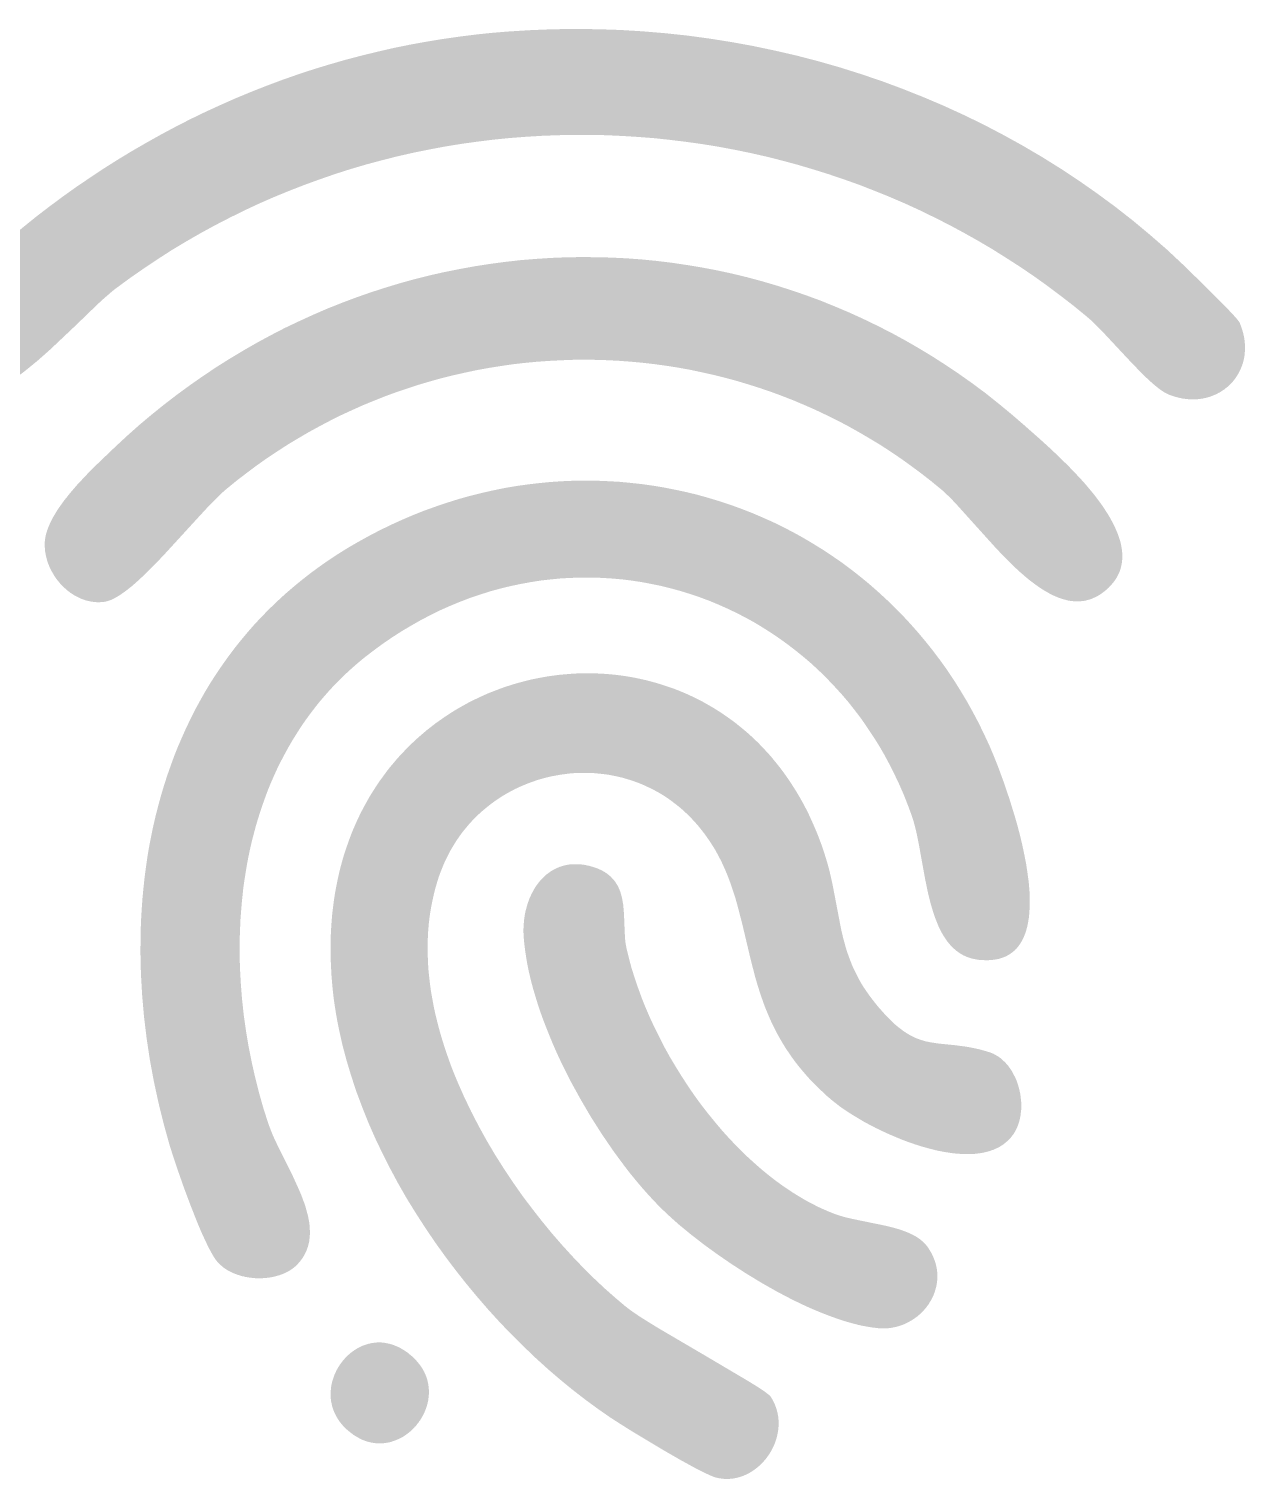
# Model space of a CAD drawing. Header units: millimetres. Extents: x 1841 to 1977, y -2528 to -2309.
# Drawn here: x 1904.75 to 1914.55, y -2434.71 to -2423.02 of the extents above; entities that cross this region are included whole.
import ezdxf

# ---------------------------------------------------------------- set-up
doc = ezdxf.new("R2010")
doc.units = ezdxf.units.MM
doc.layers.add('LASER$cut', color=1, linetype='Continuous', lineweight=0, true_color=0xff0000)
doc.layers.add('LASER$engrave', color=7, linetype='Continuous')

# ---------------------------------------------------------------- blocks, each defined once
blk = doc.blocks.new('Block 01')
at = {"layer": 'LASER$engrave', "extrusion": (0, 0, -1)}
for points in [[(0.859, 105.406), (0.679, 105.417), (0.499, 105.424), (0.319, 105.426), (0.139, 105.424), (-0.041, 105.418), (-0.22, 105.407), (-0.399, 105.392), (-0.578, 105.373), (-0.755, 105.349), (-0.932, 105.321), (-1.108, 105.289), (-1.284, 105.252), (-1.458, 105.212), (-1.631, 105.167), (-1.803, 105.118), (-1.974, 105.064), (-2.143, 105.007), (-2.31, 104.945), (-2.476, 104.879), (-2.641, 104.809), (-2.803, 104.735), (-2.964, 104.657), (-3.122, 104.574), (-3.278, 104.488), (-3.433, 104.397), (-3.584, 104.303), (-3.734, 104.204), (-3.881, 104.101), (-4.025, 103.995), (-4.167, 103.884), (-4.305, 103.769), (-4.441, 103.651), (-4.567, 103.533), (-4.76, 103.345), (-4.941, 103.162), (-4.975, 103.126), (-5.002, 103.096), (-5.012, 103.084), (-5.017, 103.078), (-5.02, 103.073), (-5.024, 103.069), (-5.025, 103.067), (-5.026, 103.065), (-5.027, 103.063), (-5.028, 103.062), (-5.028, 103.061), (-5.029, 103.061), (-5.029, 103.06), (-5.03, 103.059), (-5.03, 103.059), (-5.037, 103.04), (-5.044, 103.022), (-5.05, 103.003), (-5.053, 102.994), (-5.055, 102.985), (-5.058, 102.976), (-5.06, 102.967), (-5.062, 102.958), (-5.064, 102.949), (-5.066, 102.94), (-5.067, 102.931), (-5.068, 102.922), (-5.07, 102.913), (-5.071, 102.904), (-5.071, 102.896), (-5.072, 102.887), (-5.073, 102.878), (-5.073, 102.87), (-5.073, 102.861), (-5.073, 102.853), (-5.073, 102.844), (-5.073, 102.836), (-5.072, 102.827), (-5.071, 102.819), (-5.071, 102.811), (-5.07, 102.803), (-5.069, 102.794), (-5.067, 102.786), (-5.066, 102.778), (-5.065, 102.77), (-5.063, 102.762), (-5.061, 102.755), (-5.059, 102.747), (-5.057, 102.739), (-5.055, 102.731), (-5.052, 102.724), (-5.05, 102.716), (-5.047, 102.709), (-5.044, 102.702), (-5.041, 102.694), (-5.038, 102.687), (-5.035, 102.68), (-5.032, 102.673), (-5.028, 102.666), (-5.025, 102.659), (-5.021, 102.652), (-5.017, 102.646), (-5.013, 102.639), (-5.009, 102.632), (-5.005, 102.626), (-5.001, 102.62), (-4.996, 102.613), (-4.992, 102.607), (-4.987, 102.601), (-4.983, 102.595), (-4.978, 102.589), (-4.973, 102.583), (-4.968, 102.578), (-4.962, 102.572), (-4.957, 102.566), (-4.952, 102.561), (-4.946, 102.556), (-4.941, 102.55), (-4.935, 102.545), (-4.929, 102.54), (-4.923, 102.535), (-4.917, 102.531), (-4.911, 102.526), (-4.905, 102.521), (-4.899, 102.517), (-4.892, 102.513), (-4.886, 102.508), (-4.879, 102.504), (-4.873, 102.5), (-4.866, 102.496), (-4.859, 102.493), (-4.852, 102.489), (-4.845, 102.485), (-4.838, 102.482), (-4.831, 102.479), (-4.824, 102.476), (-4.817, 102.473), (-4.809, 102.47), (-4.802, 102.467), (-4.795, 102.464), (-4.787, 102.462), (-4.779, 102.46), (-4.772, 102.457), (-4.764, 102.455), (-4.756, 102.453), (-4.748, 102.452), (-4.74, 102.45), (-4.732, 102.448), (-4.724, 102.447), (-4.716, 102.446), (-4.708, 102.445), (-4.7, 102.444), (-4.692, 102.443), (-4.683, 102.442), (-4.675, 102.442), (-4.666, 102.442), (-4.658, 102.441), (-4.649, 102.441), (-4.641, 102.441), (-4.632, 102.442), (-4.624, 102.442), (-4.615, 102.443), (-4.606, 102.444), (-4.597, 102.444), (-4.589, 102.446), (-4.58, 102.447), (-4.571, 102.448), (-4.562, 102.45), (-4.553, 102.452), (-4.544, 102.454), (-4.526, 102.458), (-4.508, 102.463), (-4.49, 102.469), (-4.472, 102.475), (-4.453, 102.482), (-4.45, 102.484), (-4.446, 102.486), (-4.442, 102.488), (-4.438, 102.49), (-4.43, 102.494), (-4.422, 102.499), (-4.413, 102.504), (-4.405, 102.51), (-4.396, 102.516), (-4.387, 102.522), (-4.368, 102.537), (-4.348, 102.553), (-4.328, 102.57), (-4.308, 102.588), (-4.265, 102.628), (-4.221, 102.672), (-4.129, 102.768), (-3.949, 102.961), (-3.868, 103.044), (-3.831, 103.08), (-3.813, 103.095), (-3.797, 103.109), (-3.692, 103.195), (-3.586, 103.277), (-3.478, 103.358), (-3.369, 103.436), (-3.258, 103.511), (-3.146, 103.583), (-3.033, 103.654), (-2.919, 103.721), (-2.803, 103.786), (-2.686, 103.849), (-2.569, 103.908), (-2.45, 103.966), (-2.33, 104.021), (-2.209, 104.073), (-2.087, 104.122), (-1.965, 104.17), (-1.841, 104.214), (-1.717, 104.256), (-1.592, 104.295), (-1.467, 104.332), (-1.341, 104.366), (-1.214, 104.398), (-1.086, 104.427), (-0.959, 104.453), (-0.83, 104.477), (-0.702, 104.498), (-0.573, 104.516), (-0.443, 104.532), (-0.314, 104.546), (-0.184, 104.556), (-0.054, 104.564), (0.076, 104.57), (0.206, 104.573), (0.336, 104.573), (0.466, 104.57), (0.596, 104.565), (0.726, 104.557), (0.856, 104.547), (0.986, 104.534), (1.115, 104.518), (1.244, 104.5), (1.373, 104.479), (1.501, 104.455), (1.629, 104.429), (1.757, 104.4), (1.884, 104.368), (2.01, 104.334), (2.136, 104.297), (2.261, 104.257), (2.385, 104.214), (2.509, 104.169), (2.632, 104.121), (2.754, 104.071), (2.875, 104.018), (2.995, 103.962), (3.114, 103.903), (3.232, 103.842), (3.349, 103.778), (3.465, 103.711), (3.58, 103.642), (3.693, 103.569), (3.805, 103.494), (3.916, 103.417), (4.026, 103.336), (4.042, 103.324), (4.059, 103.31), (4.095, 103.279), (4.134, 103.245), (4.174, 103.208), (4.353, 103.035), (4.554, 102.845), (4.659, 102.752), (4.713, 102.708), (4.766, 102.665), (4.82, 102.625), (4.847, 102.606), (4.874, 102.588), (4.901, 102.57), (4.928, 102.554), (4.955, 102.538), (4.981, 102.523), (5.008, 102.509), (5.034, 102.497), (5.061, 102.485), (5.074, 102.48), (5.087, 102.475), (5.1, 102.47), (5.113, 102.466), (5.126, 102.462), (5.139, 102.458), (5.151, 102.455), (5.164, 102.452), (5.177, 102.449), (5.189, 102.446), (5.202, 102.444), (5.214, 102.443), (5.227, 102.442), (5.239, 102.441), (5.251, 102.44), (5.263, 102.44), (5.275, 102.44), (5.287, 102.441), (5.293, 102.442), (5.299, 102.442), (5.305, 102.443), (5.311, 102.444), (5.317, 102.445), (5.323, 102.446), (5.329, 102.447), (5.335, 102.448), (5.34, 102.45), (5.346, 102.451), (5.352, 102.453), (5.358, 102.454), (5.363, 102.456), (5.369, 102.458), (5.375, 102.46), (5.38, 102.462), (5.386, 102.465), (5.391, 102.467), (5.397, 102.47), (5.402, 102.472), (5.408, 102.475), (5.413, 102.478), (5.419, 102.481), (5.424, 102.484), (5.43, 102.487), (5.435, 102.491), (5.44, 102.494), (5.446, 102.498), (5.451, 102.502), (5.456, 102.506), (5.461, 102.51), (5.466, 102.514), (5.472, 102.518), (5.477, 102.522), (5.482, 102.527), (5.487, 102.532), (5.497, 102.541), (5.507, 102.552), (5.516, 102.563), (5.526, 102.574), (5.535, 102.586), (5.545, 102.599), (5.552, 102.608), (5.558, 102.618), (5.564, 102.628), (5.57, 102.638), (5.575, 102.648), (5.58, 102.658), (5.585, 102.669), (5.589, 102.679), (5.593, 102.689), (5.597, 102.699), (5.6, 102.71), (5.603, 102.72), (5.605, 102.73), (5.608, 102.741), (5.609, 102.751), (5.611, 102.762), (5.612, 102.772), (5.613, 102.783), (5.614, 102.793), (5.614, 102.804), (5.614, 102.814), (5.614, 102.825), (5.613, 102.836), (5.612, 102.847), (5.611, 102.857), (5.609, 102.868), (5.607, 102.879), (5.605, 102.89), (5.603, 102.9), (5.601, 102.911), (5.598, 102.922), (5.595, 102.933), (5.591, 102.944), (5.588, 102.955), (5.584, 102.965), (5.58, 102.976), (5.575, 102.987), (5.571, 102.998), (5.561, 103.02), (5.551, 103.042), (5.539, 103.063), (5.527, 103.085), (5.514, 103.107), (5.5, 103.128), (5.486, 103.15), (5.471, 103.172), (5.455, 103.193), (5.439, 103.215), (5.422, 103.236), (5.387, 103.278), (5.35, 103.32), (5.311, 103.361), (5.272, 103.402), (5.231, 103.441), (5.148, 103.518), (5.065, 103.591), (4.775, 103.828), (4.67, 103.913), (4.563, 103.995), (4.455, 104.075), (4.346, 104.153), (4.235, 104.228), (4.124, 104.302), (4.01, 104.374), (3.896, 104.443), (3.78, 104.51), (3.664, 104.575), (3.546, 104.638), (3.427, 104.699), (3.307, 104.757), (3.185, 104.813), (3.063, 104.867), (2.94, 104.918), (2.816, 104.967), (2.691, 105.014), (2.565, 105.058), (2.438, 105.1), (2.31, 105.139), (2.182, 105.176), (2.053, 105.21), (1.922, 105.242), (1.792, 105.272), (1.66, 105.299), (1.528, 105.323), (1.395, 105.345), (1.262, 105.364), (1.128, 105.381), (0.994, 105.395)], [(-3.965, 100.916), (-3.955, 100.907), (-3.944, 100.898), (-3.934, 100.89), (-3.923, 100.882), (-3.912, 100.874), (-3.902, 100.867), (-3.891, 100.861), (-3.88, 100.854), (-3.869, 100.849), (-3.858, 100.844), (-3.847, 100.839), (-3.842, 100.837), (-3.836, 100.834), (-3.831, 100.832), (-3.825, 100.831), (-3.82, 100.829), (-3.814, 100.827), (-3.809, 100.826), (-3.803, 100.824), (-3.798, 100.823), (-3.792, 100.821), (-3.787, 100.82), (-3.781, 100.819), (-3.776, 100.818), (-3.77, 100.817), (-3.759, 100.816), (-3.748, 100.815), (-3.737, 100.814), (-3.725, 100.814), (-3.714, 100.814), (-3.703, 100.814), (-3.692, 100.815), (-3.68, 100.816), (-3.669, 100.817), (-3.658, 100.819), (-3.646, 100.821), (-3.635, 100.824), (-3.623, 100.827), (-3.612, 100.83), (-3.601, 100.833), (-3.589, 100.837), (-3.578, 100.841), (-3.566, 100.845), (-3.555, 100.85), (-3.543, 100.855), (-3.532, 100.86), (-3.52, 100.865), (-3.509, 100.871), (-3.497, 100.877), (-3.475, 100.89), (-3.452, 100.903), (-3.429, 100.918), (-3.406, 100.933), (-3.383, 100.95), (-3.36, 100.967), (-3.337, 100.984), (-3.314, 101.003), (-3.292, 101.022), (-3.246, 101.062), (-3.202, 101.104), (-3.157, 101.148), (-3.07, 101.238), (-2.903, 101.423), (-2.75, 101.593), (-2.715, 101.63), (-2.681, 101.664), (-2.648, 101.695), (-2.632, 101.71), (-2.616, 101.723), (-2.538, 101.787), (-2.458, 101.849), (-2.377, 101.909), (-2.296, 101.967), (-2.213, 102.023), (-2.13, 102.077), (-2.045, 102.128), (-1.96, 102.178), (-1.874, 102.226), (-1.787, 102.272), (-1.699, 102.315), (-1.611, 102.357), (-1.522, 102.396), (-1.432, 102.434), (-1.342, 102.469), (-1.251, 102.503), (-1.159, 102.534), (-1.067, 102.563), (-0.974, 102.591), (-0.881, 102.616), (-0.788, 102.639), (-0.694, 102.66), (-0.6, 102.68), (-0.506, 102.697), (-0.411, 102.712), (-0.316, 102.725), (-0.221, 102.736), (-0.125, 102.745), (-0.03, 102.752), (0.066, 102.757), (0.161, 102.76), (0.257, 102.761), (0.353, 102.76), (0.448, 102.756), (0.544, 102.751), (0.64, 102.744), (0.735, 102.735), (0.83, 102.724), (0.925, 102.71), (1.02, 102.695), (1.114, 102.678), (1.208, 102.658), (1.302, 102.637), (1.396, 102.614), (1.489, 102.588), (1.581, 102.561), (1.673, 102.531), (1.765, 102.5), (1.856, 102.467), (1.946, 102.431), (2.036, 102.394), (2.125, 102.354), (2.214, 102.313), (2.302, 102.269), (2.389, 102.223), (2.475, 102.176), (2.56, 102.126), (2.645, 102.075), (2.728, 102.021), (2.811, 101.966), (2.893, 101.908), (2.973, 101.848), (3.053, 101.787), (3.131, 101.723), (3.143, 101.713), (3.155, 101.703), (3.18, 101.68), (3.207, 101.654), (3.234, 101.627), (3.293, 101.566), (3.355, 101.499), (3.626, 101.203), (3.695, 101.13), (3.764, 101.06), (3.831, 100.996), (3.864, 100.966), (3.896, 100.938), (3.928, 100.913), (3.943, 100.901), (3.959, 100.889), (3.974, 100.879), (3.988, 100.869), (4.003, 100.859), (4.017, 100.851), (4.031, 100.843), (4.038, 100.839), (4.045, 100.836), (4.052, 100.832), (4.058, 100.829), (4.065, 100.826), (4.071, 100.824), (4.078, 100.821), (4.084, 100.819), (4.09, 100.817), (4.096, 100.815), (4.103, 100.814), (4.109, 100.812), (4.111, 100.812), (4.114, 100.811), (4.117, 100.811), (4.12, 100.81), (4.132, 100.809), (4.145, 100.808), (4.157, 100.807), (4.169, 100.807), (4.18, 100.807), (4.192, 100.808), (4.204, 100.809), (4.216, 100.811), (4.228, 100.812), (4.239, 100.815), (4.251, 100.817), (4.262, 100.82), (4.273, 100.823), (4.284, 100.827), (4.295, 100.831), (4.306, 100.835), (4.317, 100.84), (4.328, 100.845), (4.338, 100.85), (4.349, 100.856), (4.359, 100.861), (4.369, 100.867), (4.379, 100.874), (4.389, 100.88), (4.399, 100.887), (4.408, 100.895), (4.418, 100.902), (4.427, 100.91), (4.436, 100.918), (4.445, 100.926), (4.453, 100.934), (4.462, 100.943), (4.47, 100.951), (4.478, 100.96), (4.486, 100.97), (4.493, 100.979), (4.501, 100.988), (4.508, 100.998), (4.515, 101.008), (4.522, 101.018), (4.528, 101.028), (4.534, 101.039), (4.54, 101.049), (4.546, 101.06), (4.552, 101.07), (4.557, 101.081), (4.562, 101.092), (4.566, 101.103), (4.571, 101.114), (4.575, 101.125), (4.579, 101.137), (4.582, 101.148), (4.585, 101.159), (4.588, 101.171), (4.591, 101.182), (4.593, 101.194), (4.595, 101.206), (4.597, 101.217), (4.598, 101.229), (4.599, 101.241), (4.6, 101.252), (4.6, 101.264), (4.6, 101.276), (4.6, 101.287), (4.6, 101.293), (4.599, 101.299), (4.599, 101.305), (4.598, 101.312), (4.597, 101.318), (4.596, 101.324), (4.595, 101.33), (4.594, 101.336), (4.591, 101.349), (4.588, 101.362), (4.584, 101.374), (4.58, 101.387), (4.575, 101.4), (4.57, 101.413), (4.565, 101.426), (4.559, 101.439), (4.553, 101.452), (4.547, 101.465), (4.54, 101.478), (4.533, 101.492), (4.517, 101.518), (4.501, 101.545), (4.483, 101.572), (4.464, 101.598), (4.445, 101.625), (4.424, 101.651), (4.403, 101.678), (4.381, 101.704), (4.337, 101.755), (4.29, 101.805), (4.244, 101.854), (4.198, 101.9), (4.032, 102.059), (3.935, 102.149), (3.837, 102.236), (3.737, 102.32), (3.635, 102.402), (3.532, 102.481), (3.428, 102.557), (3.322, 102.631), (3.216, 102.702), (3.108, 102.77), (2.998, 102.836), (2.888, 102.899), (2.777, 102.959), (2.665, 103.017), (2.551, 103.071), (2.437, 103.123), (2.322, 103.173), (2.206, 103.219), (2.089, 103.263), (1.972, 103.304), (1.854, 103.342), (1.735, 103.378), (1.616, 103.411), (1.496, 103.441), (1.376, 103.468), (1.255, 103.492), (1.134, 103.514), (1.012, 103.533), (0.891, 103.549), (0.769, 103.563), (0.646, 103.573), (0.524, 103.581), (0.402, 103.586), (0.279, 103.588), (0.157, 103.587), (0.034, 103.584), (-0.088, 103.578), (-0.211, 103.569), (-0.333, 103.557), (-0.455, 103.542), (-0.576, 103.524), (-0.697, 103.504), (-0.818, 103.481), (-0.939, 103.455), (-1.059, 103.426), (-1.178, 103.394), (-1.297, 103.359), (-1.416, 103.321), (-1.533, 103.281), (-1.65, 103.238), (-1.766, 103.191), (-1.882, 103.142), (-1.996, 103.09), (-2.11, 103.035), (-2.222, 102.978), (-2.334, 102.917), (-2.445, 102.853), (-2.554, 102.787), (-2.663, 102.717), (-2.77, 102.645), (-2.876, 102.57), (-2.981, 102.492), (-3.084, 102.41), (-3.186, 102.326), (-3.287, 102.239), (-3.415, 102.126), (-3.491, 102.057), (-3.572, 101.981), (-3.655, 101.899), (-3.696, 101.856), (-3.738, 101.812), (-3.778, 101.768), (-3.817, 101.722), (-3.855, 101.676), (-3.891, 101.629), (-3.925, 101.582), (-3.941, 101.558), (-3.956, 101.534), (-3.971, 101.511), (-3.985, 101.487), (-3.998, 101.463), (-4.011, 101.439), (-4.023, 101.415), (-4.033, 101.392), (-4.043, 101.368), (-4.048, 101.356), (-4.052, 101.345), (-4.056, 101.333), (-4.06, 101.321), (-4.064, 101.309), (-4.067, 101.298), (-4.07, 101.286), (-4.073, 101.275), (-4.075, 101.263), (-4.077, 101.252), (-4.079, 101.24), (-4.081, 101.229), (-4.082, 101.217), (-4.083, 101.206), (-4.084, 101.195), (-4.084, 101.183), (-4.084, 101.172), (-4.084, 101.161), (-4.083, 101.15), (-4.082, 101.139), (-4.081, 101.128), (-4.079, 101.117), (-4.077, 101.106), (-4.075, 101.096), (-4.072, 101.085), (-4.069, 101.074), (-4.066, 101.064), (-4.062, 101.053), (-4.057, 101.043), (-4.053, 101.033), (-4.048, 101.023), (-4.042, 101.012), (-4.037, 101.002), (-4.03, 100.992), (-4.024, 100.983), (-4.017, 100.973), (-4.009, 100.963), (-4.001, 100.954), (-3.993, 100.944), (-3.984, 100.935), (-3.975, 100.925)], [(2.559, 95.477), (2.563, 95.473), (2.566, 95.469), (2.57, 95.465), (2.574, 95.461), (2.578, 95.458), (2.582, 95.454), (2.586, 95.451), (2.59, 95.447), (2.598, 95.441), (2.607, 95.434), (2.616, 95.428), (2.625, 95.422), (2.635, 95.417), (2.644, 95.412), (2.654, 95.407), (2.664, 95.402), (2.674, 95.397), (2.685, 95.393), (2.695, 95.389), (2.706, 95.385), (2.717, 95.382), (2.728, 95.379), (2.739, 95.376), (2.75, 95.373), (2.762, 95.37), (2.773, 95.368), (2.785, 95.366), (2.796, 95.364), (2.808, 95.363), (2.82, 95.362), (2.832, 95.361), (2.843, 95.36), (2.855, 95.36), (2.867, 95.36), (2.879, 95.36), (2.891, 95.36), (2.903, 95.36), (2.915, 95.361), (2.927, 95.362), (2.938, 95.364), (2.95, 95.365), (2.962, 95.367), (2.973, 95.369), (2.985, 95.371), (2.996, 95.374), (3.008, 95.376), (3.019, 95.379), (3.03, 95.383), (3.041, 95.386), (3.052, 95.39), (3.063, 95.394), (3.073, 95.398), (3.084, 95.402), (3.094, 95.407), (3.104, 95.412), (3.114, 95.417), (3.123, 95.422), (3.133, 95.428), (3.142, 95.434), (3.151, 95.44), (3.16, 95.446), (3.168, 95.453), (3.176, 95.46), (3.184, 95.467), (3.188, 95.47), (3.192, 95.474), (3.195, 95.478), (3.199, 95.481), (3.203, 95.485), (3.206, 95.489), (3.209, 95.493), (3.213, 95.497), (3.218, 95.504), (3.224, 95.511), (3.229, 95.52), (3.235, 95.528), (3.241, 95.538), (3.247, 95.548), (3.259, 95.569), (3.272, 95.593), (3.285, 95.618), (3.312, 95.675), (3.34, 95.736), (3.368, 95.803), (3.424, 95.944), (3.478, 96.088), (3.526, 96.225), (3.566, 96.344), (3.595, 96.436), (3.642, 96.605), (3.684, 96.776), (3.721, 96.947), (3.753, 97.12), (3.779, 97.293), (3.8, 97.466), (3.815, 97.639), (3.825, 97.813), (3.829, 97.986), (3.827, 98.158), (3.824, 98.244), (3.819, 98.329), (3.813, 98.415), (3.805, 98.5), (3.796, 98.584), (3.785, 98.669), (3.773, 98.753), (3.759, 98.836), (3.743, 98.919), (3.726, 99.001), (3.707, 99.083), (3.686, 99.165), (3.664, 99.246), (3.64, 99.326), (3.615, 99.405), (3.587, 99.484), (3.559, 99.562), (3.528, 99.64), (3.495, 99.716), (3.461, 99.792), (3.425, 99.867), (3.388, 99.941), (3.348, 100.014), (3.307, 100.087), (3.264, 100.158), (3.219, 100.228), (3.172, 100.297), (3.123, 100.366), (3.073, 100.433), (3.02, 100.499), (2.966, 100.564), (2.91, 100.628), (2.852, 100.69), (2.792, 100.751), (2.73, 100.811), (2.666, 100.87), (2.6, 100.927), (2.532, 100.983), (2.462, 101.038), (2.39, 101.091), (2.316, 101.143), (2.24, 101.193), (2.162, 101.242), (2.081, 101.289), (1.993, 101.338), (1.903, 101.385), (1.813, 101.429), (1.723, 101.47), (1.632, 101.509), (1.541, 101.545), (1.449, 101.578), (1.357, 101.609), (1.265, 101.638), (1.172, 101.664), (1.08, 101.687), (0.987, 101.708), (0.894, 101.727), (0.801, 101.743), (0.707, 101.756), (0.614, 101.767), (0.521, 101.776), (0.428, 101.782), (0.335, 101.786), (0.242, 101.787), (0.15, 101.786), (0.058, 101.782), (-0.034, 101.777), (-0.126, 101.768), (-0.217, 101.758), (-0.308, 101.745), (-0.398, 101.73), (-0.488, 101.712), (-0.577, 101.693), (-0.666, 101.671), (-0.754, 101.646), (-0.841, 101.62), (-0.928, 101.591), (-1.013, 101.56), (-1.098, 101.527), (-1.182, 101.491), (-1.266, 101.454), (-1.348, 101.414), (-1.429, 101.372), (-1.509, 101.328), (-1.588, 101.281), (-1.666, 101.233), (-1.743, 101.182), (-1.819, 101.13), (-1.893, 101.075), (-1.966, 101.018), (-2.038, 100.959), (-2.108, 100.898), (-2.177, 100.835), (-2.245, 100.77), (-2.311, 100.703), (-2.375, 100.634), (-2.438, 100.563), (-2.499, 100.49), (-2.559, 100.415), (-2.617, 100.338), (-2.673, 100.26), (-2.727, 100.179), (-2.779, 100.096), (-2.83, 100.011), (-2.878, 99.925), (-2.925, 99.836), (-2.969, 99.746), (-3.012, 99.654), (-3.046, 99.574), (-3.086, 99.473), (-3.13, 99.353), (-3.175, 99.22), (-3.219, 99.077), (-3.24, 99.003), (-3.26, 98.927), (-3.278, 98.851), (-3.294, 98.775), (-3.309, 98.699), (-3.32, 98.624), (-3.325, 98.587), (-3.33, 98.551), (-3.333, 98.515), (-3.336, 98.479), (-3.337, 98.444), (-3.338, 98.409), (-3.338, 98.375), (-3.337, 98.342), (-3.335, 98.31), (-3.334, 98.294), (-3.332, 98.279), (-3.331, 98.263), (-3.328, 98.248), (-3.326, 98.233), (-3.323, 98.218), (-3.32, 98.204), (-3.317, 98.19), (-3.313, 98.176), (-3.31, 98.163), (-3.305, 98.149), (-3.301, 98.136), (-3.296, 98.124), (-3.291, 98.111), (-3.285, 98.099), (-3.28, 98.088), (-3.277, 98.082), (-3.274, 98.076), (-3.27, 98.071), (-3.267, 98.065), (-3.264, 98.06), (-3.26, 98.054), (-3.257, 98.049), (-3.253, 98.044), (-3.25, 98.039), (-3.246, 98.034), (-3.242, 98.029), (-3.238, 98.025), (-3.234, 98.02), (-3.23, 98.015), (-3.226, 98.011), (-3.221, 98.007), (-3.217, 98.002), (-3.212, 97.998), (-3.208, 97.994), (-3.203, 97.99), (-3.198, 97.986), (-3.193, 97.982), (-3.188, 97.979), (-3.183, 97.975), (-3.178, 97.972), (-3.173, 97.968), (-3.167, 97.965), (-3.162, 97.962), (-3.156, 97.959), (-3.151, 97.956), (-3.145, 97.953), (-3.139, 97.951), (-3.133, 97.948), (-3.127, 97.946), (-3.121, 97.943), (-3.114, 97.941), (-3.108, 97.939), (-3.101, 97.937), (-3.095, 97.935), (-3.088, 97.933), (-3.081, 97.932), (-3.074, 97.93), (-3.067, 97.929), (-3.06, 97.928), (-3.053, 97.927), (-3.046, 97.926), (-3.038, 97.925), (-3.03, 97.924), (-3.023, 97.923), (-3.015, 97.923), (-2.999, 97.922), (-2.983, 97.922), (-2.966, 97.923), (-2.948, 97.924), (-2.93, 97.925), (-2.92, 97.926), (-2.91, 97.928), (-2.9, 97.93), (-2.89, 97.932), (-2.88, 97.934), (-2.87, 97.936), (-2.861, 97.939), (-2.851, 97.942), (-2.842, 97.945), (-2.833, 97.948), (-2.825, 97.952), (-2.816, 97.956), (-2.807, 97.96), (-2.799, 97.964), (-2.791, 97.969), (-2.783, 97.973), (-2.775, 97.978), (-2.767, 97.984), (-2.76, 97.989), (-2.752, 97.994), (-2.745, 98), (-2.738, 98.006), (-2.731, 98.012), (-2.724, 98.018), (-2.717, 98.025), (-2.71, 98.032), (-2.704, 98.038), (-2.697, 98.045), (-2.691, 98.053), (-2.685, 98.06), (-2.679, 98.067), (-2.673, 98.075), (-2.667, 98.083), (-2.662, 98.091), (-2.656, 98.099), (-2.651, 98.107), (-2.64, 98.124), (-2.63, 98.142), (-2.62, 98.16), (-2.611, 98.179), (-2.602, 98.198), (-2.594, 98.217), (-2.586, 98.237), (-2.578, 98.258), (-2.57, 98.279), (-2.563, 98.3), (-2.55, 98.343), (-2.537, 98.387), (-2.526, 98.432), (-2.515, 98.478), (-2.496, 98.571), (-2.462, 98.757), (-2.446, 98.847), (-2.429, 98.932), (-2.42, 98.972), (-2.41, 99.011), (-2.4, 99.048), (-2.394, 99.065), (-2.389, 99.082), (-2.357, 99.169), (-2.323, 99.255), (-2.287, 99.338), (-2.248, 99.42), (-2.208, 99.5), (-2.166, 99.578), (-2.122, 99.654), (-2.075, 99.728), (-2.027, 99.8), (-1.978, 99.871), (-1.926, 99.939), (-1.873, 100.006), (-1.818, 100.07), (-1.761, 100.132), (-1.703, 100.193), (-1.644, 100.251), (-1.583, 100.308), (-1.52, 100.362), (-1.456, 100.414), (-1.391, 100.464), (-1.325, 100.512), (-1.257, 100.558), (-1.188, 100.602), (-1.119, 100.644), (-1.048, 100.683), (-0.976, 100.72), (-0.903, 100.755), (-0.829, 100.788), (-0.754, 100.819), (-0.679, 100.847), (-0.602, 100.873), (-0.525, 100.897), (-0.448, 100.918), (-0.369, 100.938), (-0.29, 100.954), (-0.211, 100.969), (-0.131, 100.981), (-0.051, 100.991), (0.03, 100.998), (0.111, 101.003), (0.192, 101.006), (0.274, 101.006), (0.355, 101.003), (0.437, 100.999), (0.519, 100.991), (0.601, 100.982), (0.683, 100.969), (0.765, 100.954), (0.846, 100.937), (0.928, 100.917), (1.009, 100.895), (1.09, 100.869), (1.171, 100.842), (1.252, 100.811), (1.332, 100.778), (1.411, 100.743), (1.49, 100.704), (1.569, 100.663), (1.646, 100.619), (1.724, 100.573), (1.8, 100.524), (1.876, 100.472), (1.951, 100.417), (2.025, 100.36), (2.076, 100.318), (2.125, 100.275), (2.173, 100.231), (2.219, 100.186), (2.264, 100.141), (2.308, 100.094), (2.35, 100.046), (2.391, 99.998), (2.43, 99.948), (2.468, 99.898), (2.505, 99.847), (2.54, 99.795), (2.574, 99.742), (2.607, 99.689), (2.638, 99.635), (2.668, 99.58), (2.697, 99.525), (2.725, 99.469), (2.751, 99.412), (2.776, 99.355), (2.8, 99.297), (2.822, 99.238), (2.843, 99.179), (2.863, 99.12), (2.882, 99.06), (2.9, 98.999), (2.916, 98.939), (2.932, 98.877), (2.946, 98.816), (2.959, 98.754), (2.971, 98.691), (2.981, 98.629), (2.991, 98.566), (3, 98.503), (3.013, 98.376), (3.023, 98.248), (3.028, 98.12), (3.03, 97.992), (3.027, 97.863), (3.02, 97.735), (3.01, 97.607), (2.996, 97.479), (2.978, 97.352), (2.957, 97.225), (2.932, 97.1), (2.904, 96.976), (2.873, 96.854), (2.839, 96.733), (2.801, 96.614), (2.795, 96.597), (2.789, 96.581), (2.776, 96.547), (2.762, 96.512), (2.746, 96.477), (2.712, 96.405), (2.675, 96.332), (2.6, 96.181), (2.565, 96.104), (2.548, 96.066), (2.532, 96.028), (2.518, 95.99), (2.504, 95.953), (2.498, 95.934), (2.493, 95.915), (2.488, 95.897), (2.483, 95.878), (2.478, 95.86), (2.475, 95.841), (2.471, 95.823), (2.468, 95.805), (2.466, 95.787), (2.465, 95.769), (2.464, 95.751), (2.463, 95.742), (2.463, 95.733), (2.463, 95.725), (2.463, 95.716), (2.464, 95.707), (2.464, 95.699), (2.465, 95.69), (2.466, 95.682), (2.467, 95.673), (2.468, 95.665), (2.469, 95.656), (2.471, 95.648), (2.473, 95.639), (2.475, 95.631), (2.477, 95.623), (2.479, 95.615), (2.482, 95.607), (2.485, 95.598), (2.488, 95.59), (2.491, 95.582), (2.494, 95.574), (2.498, 95.567), (2.502, 95.559), (2.506, 95.551), (2.51, 95.543), (2.515, 95.536), (2.519, 95.528), (2.524, 95.52), (2.529, 95.513), (2.535, 95.506), (2.541, 95.498), (2.546, 95.491), (2.553, 95.484)], [(-3.193, 96.502), (-3.186, 96.494), (-3.179, 96.486), (-3.171, 96.478), (-3.164, 96.471), (-3.156, 96.463), (-3.148, 96.457), (-3.14, 96.45), (-3.132, 96.444), (-3.124, 96.437), (-3.115, 96.431), (-3.106, 96.426), (-3.097, 96.42), (-3.088, 96.415), (-3.079, 96.41), (-3.069, 96.406), (-3.059, 96.401), (-3.05, 96.397), (-3.04, 96.393), (-3.029, 96.39), (-3.019, 96.386), (-3.009, 96.383), (-2.998, 96.38), (-2.987, 96.377), (-2.977, 96.375), (-2.966, 96.372), (-2.954, 96.37), (-2.943, 96.368), (-2.932, 96.366), (-2.92, 96.365), (-2.909, 96.364), (-2.897, 96.362), (-2.885, 96.362), (-2.861, 96.36), (-2.837, 96.36), (-2.812, 96.36), (-2.787, 96.361), (-2.762, 96.363), (-2.736, 96.365), (-2.71, 96.368), (-2.684, 96.372), (-2.657, 96.376), (-2.631, 96.381), (-2.604, 96.386), (-2.577, 96.392), (-2.523, 96.406), (-2.469, 96.421), (-2.415, 96.438), (-2.36, 96.457), (-2.307, 96.477), (-2.254, 96.499), (-2.202, 96.521), (-2.15, 96.545), (-2.1, 96.569), (-2.052, 96.594), (-2.005, 96.619), (-1.961, 96.645), (-1.918, 96.671), (-1.878, 96.696), (-1.84, 96.721), (-1.805, 96.746), (-1.773, 96.771), (-1.758, 96.783), (-1.744, 96.794), (-1.704, 96.828), (-1.667, 96.863), (-1.63, 96.897), (-1.596, 96.932), (-1.563, 96.966), (-1.532, 97.001), (-1.502, 97.036), (-1.473, 97.071), (-1.446, 97.106), (-1.42, 97.142), (-1.396, 97.177), (-1.372, 97.212), (-1.35, 97.248), (-1.329, 97.284), (-1.309, 97.319), (-1.29, 97.355), (-1.272, 97.391), (-1.255, 97.426), (-1.239, 97.462), (-1.224, 97.498), (-1.209, 97.534), (-1.195, 97.57), (-1.17, 97.642), (-1.147, 97.713), (-1.126, 97.785), (-1.089, 97.928), (-1.022, 98.211), (-0.986, 98.35), (-0.967, 98.419), (-0.945, 98.487), (-0.922, 98.554), (-0.909, 98.588), (-0.896, 98.621), (-0.882, 98.654), (-0.867, 98.687), (-0.852, 98.72), (-0.835, 98.752), (-0.818, 98.784), (-0.8, 98.817), (-0.78, 98.848), (-0.76, 98.88), (-0.738, 98.911), (-0.716, 98.942), (-0.692, 98.973), (-0.667, 99.004), (-0.638, 99.037), (-0.609, 99.068), (-0.578, 99.099), (-0.547, 99.128), (-0.516, 99.155), (-0.483, 99.181), (-0.45, 99.206), (-0.417, 99.23), (-0.383, 99.252), (-0.348, 99.273), (-0.313, 99.292), (-0.277, 99.31), (-0.241, 99.327), (-0.205, 99.343), (-0.168, 99.357), (-0.131, 99.37), (-0.093, 99.382), (-0.055, 99.393), (-0.017, 99.402), (0.021, 99.41), (0.059, 99.417), (0.098, 99.422), (0.136, 99.426), (0.175, 99.43), (0.214, 99.431), (0.252, 99.432), (0.291, 99.431), (0.33, 99.43), (0.368, 99.427), (0.407, 99.422), (0.445, 99.417), (0.483, 99.41), (0.521, 99.403), (0.559, 99.394), (0.596, 99.384), (0.633, 99.373), (0.67, 99.36), (0.706, 99.347), (0.742, 99.332), (0.778, 99.317), (0.813, 99.3), (0.847, 99.282), (0.881, 99.263), (0.915, 99.243), (0.948, 99.221), (0.98, 99.199), (1.011, 99.176), (1.042, 99.151), (1.072, 99.126), (1.102, 99.099), (1.13, 99.072), (1.158, 99.043), (1.185, 99.013), (1.211, 98.982), (1.236, 98.951), (1.26, 98.918), (1.283, 98.884), (1.305, 98.849), (1.326, 98.814), (1.346, 98.777), (1.365, 98.739), (1.383, 98.7), (1.399, 98.661), (1.415, 98.62), (1.425, 98.592), (1.434, 98.564), (1.442, 98.536), (1.451, 98.507), (1.458, 98.479), (1.465, 98.45), (1.478, 98.392), (1.489, 98.334), (1.498, 98.276), (1.505, 98.217), (1.51, 98.158), (1.513, 98.098), (1.515, 98.038), (1.514, 97.978), (1.512, 97.918), (1.509, 97.858), (1.503, 97.797), (1.496, 97.736), (1.488, 97.675), (1.477, 97.614), (1.466, 97.553), (1.453, 97.491), (1.438, 97.43), (1.422, 97.369), (1.405, 97.308), (1.386, 97.247), (1.366, 97.185), (1.345, 97.125), (1.323, 97.064), (1.299, 97.003), (1.274, 96.943), (1.221, 96.823), (1.164, 96.704), (1.103, 96.586), (1.039, 96.47), (0.971, 96.355), (0.9, 96.243), (0.827, 96.133), (0.751, 96.025), (0.672, 95.92), (0.592, 95.818), (0.511, 95.719), (0.428, 95.624), (0.344, 95.532), (0.259, 95.443), (0.174, 95.359), (0.089, 95.279), (0.003, 95.203), (-0.081, 95.132), (-0.092, 95.124), (-0.103, 95.115), (-0.129, 95.096), (-0.158, 95.076), (-0.19, 95.054), (-0.263, 95.008), (-0.346, 94.957), (-0.726, 94.734), (-1.076, 94.527), (-1.142, 94.486), (-1.17, 94.468), (-1.195, 94.451), (-1.216, 94.436), (-1.224, 94.429), (-1.232, 94.423), (-1.236, 94.42), (-1.239, 94.417), (-1.242, 94.414), (-1.244, 94.412), (-1.246, 94.411), (-1.247, 94.409), (-1.248, 94.408), (-1.249, 94.407), (-1.25, 94.406), (-1.25, 94.405), (-1.251, 94.404), (-1.252, 94.403), (-1.256, 94.396), (-1.261, 94.388), (-1.265, 94.381), (-1.269, 94.374), (-1.273, 94.366), (-1.276, 94.359), (-1.28, 94.352), (-1.283, 94.344), (-1.286, 94.337), (-1.289, 94.329), (-1.292, 94.321), (-1.294, 94.314), (-1.297, 94.306), (-1.299, 94.299), (-1.301, 94.291), (-1.303, 94.283), (-1.305, 94.276), (-1.307, 94.268), (-1.308, 94.26), (-1.309, 94.252), (-1.311, 94.245), (-1.312, 94.237), (-1.312, 94.229), (-1.313, 94.222), (-1.314, 94.214), (-1.314, 94.206), (-1.314, 94.198), (-1.314, 94.191), (-1.314, 94.183), (-1.314, 94.175), (-1.314, 94.168), (-1.313, 94.16), (-1.313, 94.152), (-1.312, 94.145), (-1.311, 94.137), (-1.31, 94.129), (-1.309, 94.122), (-1.307, 94.114), (-1.304, 94.099), (-1.301, 94.084), (-1.297, 94.069), (-1.292, 94.055), (-1.287, 94.04), (-1.282, 94.026), (-1.276, 94.011), (-1.269, 93.997), (-1.263, 93.984), (-1.255, 93.97), (-1.248, 93.957), (-1.24, 93.944), (-1.231, 93.931), (-1.222, 93.919), (-1.213, 93.906), (-1.203, 93.895), (-1.193, 93.883), (-1.183, 93.872), (-1.172, 93.861), (-1.161, 93.851), (-1.15, 93.841), (-1.138, 93.831), (-1.126, 93.822), (-1.114, 93.813), (-1.108, 93.809), (-1.101, 93.805), (-1.095, 93.801), (-1.089, 93.797), (-1.082, 93.793), (-1.076, 93.789), (-1.069, 93.786), (-1.062, 93.782), (-1.056, 93.779), (-1.049, 93.776), (-1.042, 93.773), (-1.035, 93.77), (-1.028, 93.767), (-1.021, 93.765), (-1.014, 93.762), (-1.007, 93.76), (-1, 93.758), (-0.993, 93.755), (-0.986, 93.754), (-0.978, 93.752), (-0.971, 93.75), (-0.964, 93.749), (-0.956, 93.747), (-0.949, 93.746), (-0.941, 93.745), (-0.934, 93.744), (-0.926, 93.744), (-0.919, 93.743), (-0.911, 93.743), (-0.904, 93.743), (-0.896, 93.742), (-0.888, 93.743), (-0.881, 93.743), (-0.873, 93.743), (-0.865, 93.744), (-0.857, 93.745), (-0.85, 93.746), (-0.842, 93.747), (-0.834, 93.748), (-0.826, 93.75), (-0.818, 93.752), (-0.811, 93.753), (-0.807, 93.754), (-0.804, 93.755), (-0.797, 93.757), (-0.79, 93.76), (-0.782, 93.763), (-0.763, 93.771), (-0.743, 93.78), (-0.697, 93.802), (-0.644, 93.829), (-0.522, 93.896), (-0.39, 93.972), (-0.133, 94.126), (-0.03, 94.191), (0.043, 94.238), (0.145, 94.309), (0.247, 94.384), (0.349, 94.463), (0.449, 94.545), (0.549, 94.631), (0.647, 94.72), (0.744, 94.813), (0.84, 94.908), (0.934, 95.006), (1.026, 95.107), (1.116, 95.211), (1.204, 95.317), (1.29, 95.426), (1.373, 95.536), (1.454, 95.649), (1.532, 95.764), (1.607, 95.88), (1.68, 95.998), (1.749, 96.118), (1.814, 96.239), (1.876, 96.361), (1.935, 96.484), (1.99, 96.609), (2.04, 96.734), (2.087, 96.859), (2.129, 96.986), (2.167, 97.112), (2.201, 97.239), (2.215, 97.303), (2.229, 97.366), (2.242, 97.43), (2.253, 97.493), (2.263, 97.556), (2.272, 97.62), (2.279, 97.683), (2.285, 97.746), (2.29, 97.81), (2.293, 97.874), (2.296, 97.937), (2.297, 97.999), (2.296, 98.06), (2.295, 98.12), (2.292, 98.18), (2.288, 98.239), (2.283, 98.297), (2.276, 98.354), (2.269, 98.41), (2.26, 98.466), (2.25, 98.521), (2.239, 98.575), (2.227, 98.628), (2.214, 98.68), (2.2, 98.732), (2.185, 98.782), (2.168, 98.832), (2.151, 98.881), (2.133, 98.93), (2.114, 98.977), (2.094, 99.023), (2.073, 99.069), (2.051, 99.114), (2.028, 99.158), (2.004, 99.201), (1.98, 99.244), (1.954, 99.285), (1.928, 99.326), (1.901, 99.366), (1.873, 99.404), (1.845, 99.443), (1.816, 99.48), (1.785, 99.516), (1.755, 99.552), (1.723, 99.586), (1.691, 99.62), (1.658, 99.653), (1.625, 99.685), (1.591, 99.716), (1.556, 99.746), (1.521, 99.776), (1.485, 99.804), (1.449, 99.832), (1.412, 99.858), (1.375, 99.884), (1.337, 99.909), (1.299, 99.933), (1.26, 99.956), (1.221, 99.978), (1.181, 100), (1.141, 100.02), (1.101, 100.039), (1.06, 100.058), (1.019, 100.076), (0.977, 100.092), (0.936, 100.108), (0.894, 100.123), (0.851, 100.137), (0.809, 100.15), (0.766, 100.162), (0.723, 100.173), (0.679, 100.184), (0.636, 100.193), (0.592, 100.201), (0.549, 100.209), (0.505, 100.215), (0.461, 100.221), (0.417, 100.225), (0.372, 100.229), (0.328, 100.232), (0.284, 100.234), (0.24, 100.234), (0.195, 100.234), (0.151, 100.233), (0.107, 100.231), (0.063, 100.228), (0.019, 100.224), (-0.025, 100.219), (-0.069, 100.213), (-0.113, 100.206), (-0.157, 100.198), (-0.2, 100.189), (-0.244, 100.179), (-0.287, 100.168), (-0.33, 100.156), (-0.372, 100.143), (-0.415, 100.129), (-0.457, 100.115), (-0.499, 100.099), (-0.541, 100.082), (-0.582, 100.064), (-0.623, 100.045), (-0.663, 100.025), (-0.704, 100.004), (-0.743, 99.982), (-0.783, 99.959), (-0.822, 99.935), (-0.86, 99.91), (-0.898, 99.884), (-0.936, 99.857), (-0.973, 99.829), (-1.009, 99.8), (-1.045, 99.77), (-1.081, 99.739), (-1.115, 99.707), (-1.15, 99.674), (-1.183, 99.639), (-1.216, 99.604), (-1.249, 99.568), (-1.28, 99.53), (-1.311, 99.492), (-1.342, 99.452), (-1.371, 99.412), (-1.4, 99.37), (-1.428, 99.327), (-1.456, 99.283), (-1.482, 99.239), (-1.508, 99.193), (-1.533, 99.146), (-1.557, 99.098), (-1.58, 99.048), (-1.602, 98.998), (-1.624, 98.947), (-1.644, 98.895), (-1.664, 98.841), (-1.682, 98.787), (-1.695, 98.745), (-1.707, 98.705), (-1.718, 98.665), (-1.728, 98.625), (-1.746, 98.546), (-1.761, 98.469), (-1.818, 98.171), (-1.835, 98.099), (-1.845, 98.063), (-1.855, 98.026), (-1.866, 97.99), (-1.879, 97.954), (-1.892, 97.919), (-1.906, 97.883), (-1.922, 97.847), (-1.94, 97.811), (-1.959, 97.774), (-1.979, 97.738), (-2.001, 97.702), (-2.026, 97.666), (-2.052, 97.629), (-2.08, 97.593), (-2.113, 97.551), (-2.146, 97.514), (-2.177, 97.479), (-2.207, 97.448), (-2.222, 97.434), (-2.236, 97.42), (-2.25, 97.407), (-2.264, 97.395), (-2.278, 97.384), (-2.292, 97.373), (-2.305, 97.363), (-2.318, 97.353), (-2.332, 97.344), (-2.345, 97.335), (-2.357, 97.328), (-2.37, 97.32), (-2.383, 97.313), (-2.395, 97.307), (-2.408, 97.301), (-2.42, 97.295), (-2.433, 97.29), (-2.445, 97.286), (-2.457, 97.281), (-2.47, 97.277), (-2.482, 97.274), (-2.494, 97.27), (-2.507, 97.267), (-2.519, 97.265), (-2.531, 97.262), (-2.544, 97.26), (-2.569, 97.256), (-2.595, 97.252), (-2.621, 97.249), (-2.731, 97.238), (-2.792, 97.23), (-2.824, 97.226), (-2.858, 97.22), (-2.892, 97.213), (-2.929, 97.205), (-2.966, 97.195), (-3.006, 97.183), (-3.012, 97.182), (-3.017, 97.18), (-3.023, 97.177), (-3.029, 97.175), (-3.035, 97.173), (-3.04, 97.17), (-3.046, 97.168), (-3.051, 97.165), (-3.057, 97.162), (-3.062, 97.159), (-3.067, 97.156), (-3.073, 97.153), (-3.078, 97.15), (-3.083, 97.147), (-3.088, 97.143), (-3.093, 97.14), (-3.098, 97.136), (-3.103, 97.133), (-3.107, 97.129), (-3.112, 97.125), (-3.117, 97.121), (-3.121, 97.117), (-3.13, 97.108), (-3.139, 97.1), (-3.147, 97.091), (-3.156, 97.081), (-3.164, 97.072), (-3.171, 97.062), (-3.179, 97.051), (-3.186, 97.041), (-3.193, 97.03), (-3.199, 97.019), (-3.205, 97.008), (-3.211, 96.996), (-3.217, 96.985), (-3.223, 96.973), (-3.228, 96.961), (-3.233, 96.949), (-3.237, 96.937), (-3.241, 96.924), (-3.245, 96.912), (-3.249, 96.899), (-3.252, 96.886), (-3.256, 96.873), (-3.258, 96.861), (-3.261, 96.848), (-3.263, 96.835), (-3.265, 96.821), (-3.266, 96.808), (-3.268, 96.795), (-3.269, 96.782), (-3.269, 96.769), (-3.27, 96.756), (-3.27, 96.743), (-3.269, 96.73), (-3.269, 96.717), (-3.268, 96.705), (-3.266, 96.692), (-3.265, 96.679), (-3.263, 96.667), (-3.26, 96.654), (-3.258, 96.642), (-3.255, 96.63), (-3.252, 96.618), (-3.248, 96.607), (-3.244, 96.595), (-3.24, 96.584), (-3.235, 96.573), (-3.23, 96.562), (-3.227, 96.556), (-3.225, 96.551), (-3.222, 96.546), (-3.219, 96.541), (-3.216, 96.536), (-3.213, 96.531), (-3.21, 96.526), (-3.207, 96.521), (-3.203, 96.516), (-3.2, 96.511), (-3.196, 96.507)], [(-0.351, 95.94), (-0.304, 95.989), (-0.258, 96.039), (-0.211, 96.092), (-0.164, 96.148), (-0.117, 96.205), (-0.071, 96.265), (-0.025, 96.327), (0.021, 96.39), (0.111, 96.522), (0.199, 96.66), (0.282, 96.802), (0.362, 96.947), (0.399, 97.021), (0.436, 97.095), (0.471, 97.17), (0.504, 97.245), (0.535, 97.32), (0.565, 97.395), (0.593, 97.469), (0.619, 97.544), (0.642, 97.618), (0.664, 97.691), (0.683, 97.764), (0.7, 97.836), (0.714, 97.906), (0.725, 97.976), (0.73, 98.011), (0.734, 98.045), (0.738, 98.078), (0.74, 98.112), (0.741, 98.128), (0.742, 98.144), (0.742, 98.16), (0.742, 98.175), (0.741, 98.191), (0.741, 98.207), (0.739, 98.223), (0.738, 98.238), (0.736, 98.254), (0.734, 98.269), (0.732, 98.284), (0.729, 98.3), (0.726, 98.315), (0.722, 98.33), (0.718, 98.344), (0.714, 98.359), (0.71, 98.374), (0.705, 98.388), (0.7, 98.402), (0.695, 98.416), (0.689, 98.43), (0.683, 98.443), (0.677, 98.456), (0.67, 98.469), (0.663, 98.482), (0.656, 98.495), (0.649, 98.507), (0.641, 98.519), (0.633, 98.53), (0.624, 98.542), (0.616, 98.553), (0.607, 98.563), (0.597, 98.574), (0.588, 98.584), (0.578, 98.593), (0.568, 98.603), (0.558, 98.612), (0.552, 98.616), (0.547, 98.62), (0.541, 98.624), (0.536, 98.628), (0.53, 98.632), (0.525, 98.636), (0.519, 98.64), (0.513, 98.644), (0.507, 98.647), (0.502, 98.65), (0.496, 98.654), (0.489, 98.657), (0.483, 98.66), (0.477, 98.663), (0.471, 98.666), (0.465, 98.668), (0.458, 98.671), (0.452, 98.674), (0.445, 98.676), (0.439, 98.678), (0.432, 98.68), (0.425, 98.682), (0.419, 98.684), (0.412, 98.686), (0.405, 98.687), (0.398, 98.689), (0.391, 98.69), (0.384, 98.692), (0.377, 98.693), (0.37, 98.694), (0.362, 98.694), (0.355, 98.695), (0.348, 98.696), (0.34, 98.696), (0.333, 98.696), (0.325, 98.696), (0.317, 98.696), (0.31, 98.696), (0.302, 98.696), (0.294, 98.696), (0.286, 98.695), (0.278, 98.694), (0.27, 98.693), (0.262, 98.692), (0.246, 98.69), (0.229, 98.686), (0.213, 98.683), (0.196, 98.678), (0.178, 98.673), (0.163, 98.668), (0.149, 98.663), (0.135, 98.657), (0.129, 98.654), (0.122, 98.651), (0.116, 98.648), (0.11, 98.645), (0.104, 98.642), (0.098, 98.638), (0.092, 98.635), (0.086, 98.632), (0.081, 98.628), (0.076, 98.625), (0.07, 98.621), (0.065, 98.617), (0.06, 98.613), (0.055, 98.61), (0.051, 98.606), (0.046, 98.602), (0.042, 98.598), (0.037, 98.594), (0.033, 98.589), (0.029, 98.585), (0.025, 98.581), (0.021, 98.577), (0.017, 98.572), (0.013, 98.568), (0.01, 98.563), (0.006, 98.559), (0.003, 98.554), (0, 98.55), (-0.003, 98.545), (-0.006, 98.54), (-0.009, 98.535), (-0.012, 98.531), (-0.015, 98.526), (-0.018, 98.521), (-0.02, 98.516), (-0.023, 98.511), (-0.027, 98.501), (-0.032, 98.49), (-0.036, 98.48), (-0.04, 98.469), (-0.043, 98.458), (-0.046, 98.447), (-0.049, 98.436), (-0.052, 98.425), (-0.054, 98.414), (-0.056, 98.402), (-0.058, 98.391), (-0.062, 98.368), (-0.064, 98.344), (-0.066, 98.32), (-0.068, 98.296), (-0.072, 98.199), (-0.073, 98.152), (-0.075, 98.128), (-0.076, 98.104), (-0.078, 98.081), (-0.081, 98.059), (-0.083, 98.048), (-0.085, 98.037), (-0.087, 98.026), (-0.089, 98.015), (-0.108, 97.938), (-0.129, 97.859), (-0.154, 97.78), (-0.181, 97.701), (-0.21, 97.621), (-0.242, 97.541), (-0.277, 97.46), (-0.314, 97.38), (-0.354, 97.3), (-0.395, 97.22), (-0.439, 97.141), (-0.486, 97.062), (-0.534, 96.985), (-0.584, 96.908), (-0.636, 96.832), (-0.69, 96.758), (-0.746, 96.686), (-0.804, 96.615), (-0.863, 96.545), (-0.924, 96.478), (-0.987, 96.413), (-1.05, 96.35), (-1.116, 96.29), (-1.182, 96.232), (-1.25, 96.177), (-1.285, 96.15), (-1.319, 96.125), (-1.354, 96.1), (-1.39, 96.076), (-1.425, 96.052), (-1.461, 96.03), (-1.497, 96.008), (-1.533, 95.987), (-1.57, 95.967), (-1.607, 95.948), (-1.643, 95.93), (-1.681, 95.913), (-1.718, 95.897), (-1.755, 95.882), (-1.766, 95.878), (-1.777, 95.874), (-1.8, 95.866), (-1.824, 95.859), (-1.848, 95.852), (-1.899, 95.84), (-1.951, 95.829), (-2.17, 95.784), (-2.223, 95.771), (-2.25, 95.764), (-2.275, 95.757), (-2.3, 95.749), (-2.325, 95.74), (-2.348, 95.731), (-2.36, 95.726), (-2.371, 95.721), (-2.382, 95.716), (-2.393, 95.711), (-2.403, 95.705), (-2.414, 95.7), (-2.424, 95.694), (-2.433, 95.688), (-2.443, 95.681), (-2.452, 95.675), (-2.461, 95.668), (-2.465, 95.664), (-2.469, 95.661), (-2.474, 95.657), (-2.478, 95.654), (-2.482, 95.65), (-2.486, 95.646), (-2.489, 95.642), (-2.493, 95.638), (-2.497, 95.634), (-2.5, 95.63), (-2.504, 95.626), (-2.507, 95.622), (-2.511, 95.618), (-2.514, 95.613), (-2.519, 95.606), (-2.524, 95.599), (-2.528, 95.591), (-2.533, 95.584), (-2.537, 95.577), (-2.542, 95.569), (-2.546, 95.562), (-2.55, 95.555), (-2.553, 95.547), (-2.557, 95.54), (-2.56, 95.533), (-2.563, 95.525), (-2.566, 95.518), (-2.569, 95.51), (-2.572, 95.503), (-2.574, 95.495), (-2.577, 95.488), (-2.579, 95.48), (-2.581, 95.473), (-2.583, 95.465), (-2.585, 95.458), (-2.586, 95.451), (-2.588, 95.443), (-2.589, 95.436), (-2.59, 95.428), (-2.591, 95.421), (-2.592, 95.413), (-2.592, 95.406), (-2.593, 95.399), (-2.593, 95.391), (-2.594, 95.384), (-2.594, 95.376), (-2.594, 95.369), (-2.593, 95.362), (-2.593, 95.354), (-2.593, 95.347), (-2.592, 95.34), (-2.591, 95.333), (-2.59, 95.326), (-2.589, 95.318), (-2.588, 95.311), (-2.587, 95.304), (-2.585, 95.297), (-2.584, 95.29), (-2.582, 95.283), (-2.58, 95.276), (-2.578, 95.269), (-2.576, 95.262), (-2.574, 95.255), (-2.572, 95.249), (-2.57, 95.242), (-2.567, 95.235), (-2.564, 95.228), (-2.562, 95.222), (-2.556, 95.209), (-2.549, 95.196), (-2.543, 95.183), (-2.535, 95.171), (-2.528, 95.158), (-2.52, 95.146), (-2.511, 95.135), (-2.503, 95.123), (-2.493, 95.112), (-2.484, 95.101), (-2.474, 95.091), (-2.464, 95.08), (-2.453, 95.07), (-2.442, 95.061), (-2.431, 95.051), (-2.419, 95.043), (-2.407, 95.034), (-2.395, 95.026), (-2.382, 95.018), (-2.369, 95.011), (-2.356, 95.004), (-2.343, 94.997), (-2.33, 94.991), (-2.316, 94.985), (-2.302, 94.98), (-2.287, 94.975), (-2.273, 94.971), (-2.258, 94.967), (-2.251, 94.966), (-2.244, 94.964), (-2.236, 94.963), (-2.229, 94.961), (-2.221, 94.96), (-2.213, 94.959), (-2.206, 94.958), (-2.198, 94.957), (-2.19, 94.957), (-2.182, 94.956), (-2.175, 94.956), (-2.167, 94.956), (-2.159, 94.956), (-2.151, 94.956), (-2.143, 94.956), (-2.135, 94.956), (-2.127, 94.957), (-2.119, 94.957), (-2.094, 94.96), (-2.068, 94.963), (-2.042, 94.967), (-2.015, 94.972), (-1.988, 94.977), (-1.96, 94.983), (-1.933, 94.99), (-1.905, 94.997), (-1.847, 95.014), (-1.789, 95.033), (-1.73, 95.054), (-1.67, 95.077), (-1.609, 95.102), (-1.547, 95.129), (-1.485, 95.158), (-1.423, 95.188), (-1.299, 95.253), (-1.176, 95.323), (-1.054, 95.397), (-0.935, 95.474), (-0.82, 95.553), (-0.711, 95.632), (-0.608, 95.712), (-0.513, 95.79), (-0.469, 95.829), (-0.427, 95.867), (-0.388, 95.904)], [(1.634, 94.725), (1.626, 94.717), (1.618, 94.709), (1.61, 94.701), (1.602, 94.692), (1.595, 94.684), (1.588, 94.675), (1.581, 94.667), (1.575, 94.658), (1.568, 94.649), (1.563, 94.641), (1.557, 94.632), (1.552, 94.623), (1.547, 94.614), (1.542, 94.605), (1.538, 94.596), (1.534, 94.587), (1.53, 94.578), (1.526, 94.569), (1.523, 94.559), (1.52, 94.55), (1.517, 94.541), (1.515, 94.532), (1.513, 94.522), (1.511, 94.513), (1.509, 94.504), (1.508, 94.494), (1.506, 94.485), (1.505, 94.476), (1.505, 94.466), (1.504, 94.457), (1.504, 94.448), (1.504, 94.438), (1.504, 94.429), (1.505, 94.42), (1.505, 94.411), (1.506, 94.401), (1.508, 94.392), (1.509, 94.383), (1.51, 94.374), (1.512, 94.365), (1.514, 94.356), (1.516, 94.347), (1.519, 94.338), (1.521, 94.329), (1.524, 94.32), (1.527, 94.311), (1.53, 94.303), (1.534, 94.294), (1.537, 94.286), (1.541, 94.277), (1.545, 94.269), (1.549, 94.26), (1.553, 94.252), (1.558, 94.244), (1.563, 94.236), (1.567, 94.228), (1.572, 94.22), (1.577, 94.212), (1.583, 94.205), (1.588, 94.197), (1.594, 94.19), (1.6, 94.183), (1.605, 94.175), (1.611, 94.168), (1.618, 94.162), (1.624, 94.155), (1.63, 94.148), (1.637, 94.142), (1.644, 94.135), (1.65, 94.129), (1.657, 94.123), (1.664, 94.117), (1.672, 94.111), (1.679, 94.106), (1.686, 94.1), (1.694, 94.095), (1.702, 94.09), (1.709, 94.085), (1.717, 94.08), (1.725, 94.076), (1.733, 94.072), (1.741, 94.067), (1.75, 94.063), (1.758, 94.06), (1.766, 94.056), (1.775, 94.053), (1.783, 94.05), (1.792, 94.047), (1.801, 94.044), (1.809, 94.041), (1.818, 94.039), (1.827, 94.037), (1.836, 94.035), (1.845, 94.034), (1.854, 94.032), (1.863, 94.031), (1.873, 94.03), (1.882, 94.029), (1.891, 94.029), (1.9, 94.029), (1.91, 94.029), (1.919, 94.029), (1.929, 94.03), (1.938, 94.031), (1.948, 94.032), (1.957, 94.034), (1.967, 94.035), (1.976, 94.037), (1.986, 94.04), (1.995, 94.042), (2.005, 94.045), (2.015, 94.048), (2.024, 94.052), (2.034, 94.055), (2.043, 94.059), (2.053, 94.064), (2.063, 94.069), (2.072, 94.074), (2.082, 94.079), (2.091, 94.085), (2.101, 94.091), (2.111, 94.097), (2.12, 94.104), (2.129, 94.111), (2.139, 94.118), (2.148, 94.126), (2.158, 94.134), (2.167, 94.142), (2.176, 94.15), (2.184, 94.158), (2.191, 94.166), (2.199, 94.174), (2.206, 94.183), (2.213, 94.191), (2.22, 94.199), (2.226, 94.208), (2.232, 94.217), (2.238, 94.225), (2.243, 94.234), (2.248, 94.243), (2.253, 94.252), (2.258, 94.261), (2.262, 94.27), (2.266, 94.279), (2.27, 94.288), (2.274, 94.297), (2.277, 94.306), (2.28, 94.316), (2.283, 94.325), (2.285, 94.334), (2.287, 94.343), (2.289, 94.353), (2.291, 94.362), (2.293, 94.372), (2.294, 94.381), (2.295, 94.39), (2.296, 94.4), (2.296, 94.409), (2.296, 94.418), (2.296, 94.428), (2.296, 94.437), (2.296, 94.446), (2.295, 94.456), (2.294, 94.465), (2.293, 94.474), (2.292, 94.484), (2.291, 94.493), (2.289, 94.502), (2.287, 94.511), (2.285, 94.52), (2.283, 94.529), (2.28, 94.538), (2.277, 94.547), (2.274, 94.556), (2.271, 94.565), (2.268, 94.573), (2.265, 94.582), (2.261, 94.591), (2.257, 94.599), (2.253, 94.608), (2.249, 94.616), (2.245, 94.624), (2.24, 94.632), (2.236, 94.64), (2.231, 94.648), (2.226, 94.656), (2.221, 94.664), (2.215, 94.671), (2.21, 94.679), (2.204, 94.686), (2.198, 94.694), (2.192, 94.701), (2.186, 94.708), (2.18, 94.715), (2.174, 94.721), (2.167, 94.728), (2.161, 94.734), (2.154, 94.741), (2.147, 94.747), (2.14, 94.753), (2.133, 94.759), (2.126, 94.764), (2.119, 94.77), (2.111, 94.775), (2.104, 94.78), (2.096, 94.785), (2.088, 94.79), (2.08, 94.795), (2.072, 94.799), (2.064, 94.803), (2.056, 94.807), (2.048, 94.811), (2.04, 94.815), (2.031, 94.818), (2.023, 94.821), (2.014, 94.824), (2.005, 94.827), (1.997, 94.83), (1.988, 94.832), (1.979, 94.834), (1.97, 94.836), (1.961, 94.838), (1.952, 94.839), (1.943, 94.84), (1.934, 94.841), (1.924, 94.842), (1.915, 94.842), (1.906, 94.842), (1.896, 94.842), (1.887, 94.842), (1.877, 94.841), (1.868, 94.84), (1.858, 94.839), (1.849, 94.837), (1.839, 94.835), (1.829, 94.833), (1.82, 94.831), (1.81, 94.828), (1.8, 94.825), (1.79, 94.822), (1.781, 94.818), (1.771, 94.814), (1.761, 94.81), (1.751, 94.806), (1.742, 94.801), (1.732, 94.796), (1.722, 94.79), (1.712, 94.784), (1.702, 94.778), (1.693, 94.772), (1.683, 94.765), (1.673, 94.758), (1.664, 94.75), (1.654, 94.742), (1.644, 94.734)]]:
    blk.add_hatch(color=256, dxfattribs=at).paths.add_polyline_path(points, flags=0)

msp = doc.modelspace()

# ---------------------------------------------------------------- block references
at = {"layer": 'LASER$cut'}
msp.add_blockref('Block 01', (1909.475, -2528.447), dxfattribs=at)

doc.saveas('drawing.dxf')
